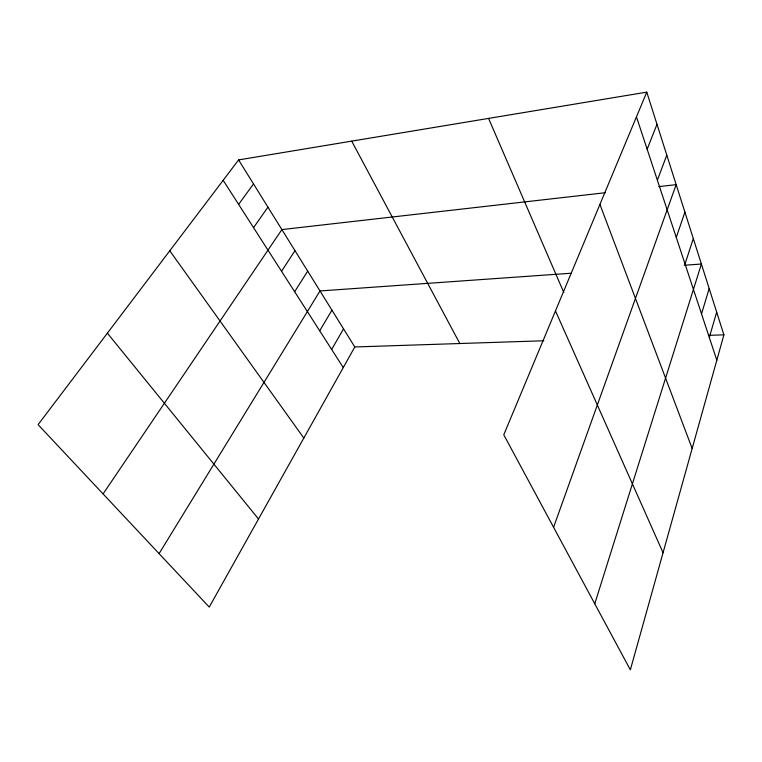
<?xml version="1.0" encoding="UTF-8"?>
<svg xmlns="http://www.w3.org/2000/svg" width="762" height="762" viewBox="0 0 762 762"><rect width="100%" height="100%" fill="white"/><g stroke="black" fill="none" stroke-linecap="round" stroke-linejoin="round"><path stroke-width="1.14" d="M646.776 92.135L723.9 334.851L630.355 669.865L503.777 434.797L646.776 92.135L238.601 159.915L38.1 424.653L209.236 607.076L354.797 346.967L543.811 340.766M709.317 337.49L716.671 312.106M701.526 313.896L709.174 288.522M594.77 603.771L701.392 264.033L684.181 265.252M685.028 263.928L693.315 238.592M676.275 237.42L684.914 212.15M553.583 527.294L676.17 184.642L658.816 186.623M657.368 180.184L666.788 155.115M647.148 149.219L656.996 124.311M331.661 349.463L343.538 328.851M319.697 330.803L331.946 310.182M159.087 553.622L320.002 290.951L571.348 273.215M294.646 291.741L307.686 271.129M281.521 271.272L294.989 250.679M103.08 493.919L281.883 229.581L605.485 192.7M253.546 227.648L267.938 207.14M238.62 204.378L253.517 183.928M708.46 335.356L723.9 334.851M107.385 333.175L258.518 518.998M169.783 250.784L303.819 438.064M223.171 180.289L343.271 367.56M238.601 159.915L354.797 346.967M351.711 141.132L459.829 343.519M555.479 310.925L663.054 552.745M488.575 118.405L563.785 292.484M599.923 204.416L692.163 448.494M636.461 116.853L716.823 360.207"/></g></svg>
